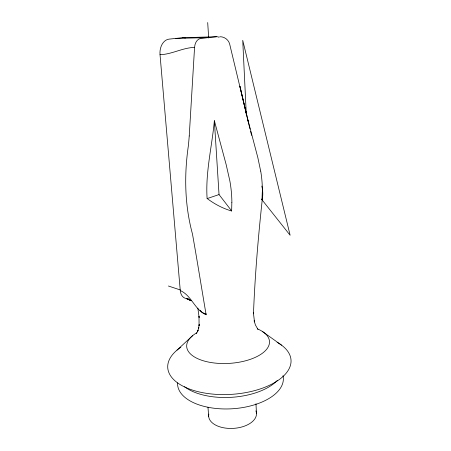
<?xml version="1.0" encoding="UTF-8"?>
<svg xmlns="http://www.w3.org/2000/svg" width="451" height="451" viewBox="0 0 451 451"><rect width="100%" height="100%" fill="white"/><g stroke="black" fill="none" stroke-linecap="round" stroke-linejoin="round"><path stroke-width="0.68" d="M262.307 191.636L261.98 199.77M219.09 37.315A9.804 6.511 89.4 0 0 216.384 36.745L200.746 38.459A10.018 6.81 89 0 0 194.567 47.4L189.234 135.971M262.691 195.661C258.389 234.909 255.012 274.349 253.473 313.789L253.394 312.644L254.488 321.941L254.138 320.768L255.435 325.019L257.983 329.433M231.876 202.476A88.103 56.601 73 0 0 229.88 181.037L226.188 164.711L214.366 120.699C211.998 146.648 205.346 172.4 207.11 198.598L219.034 194.573L231.651 210.921L231.837 202.465M196.399 333.622L198.141 330.357L197.425 331.699L198.863 327.629L198.457 328.892L199.207 324.5L199.077 325.707L198.992 316.343L199.128 317.481L197.854 308.134M177.012 350.134L192.712 335.589M216.384 36.745L182.418 37.715L169.097 39.124A14.269 10.153 87.9 0 0 160.026 54.706L180.259 290.545A12.374 8.389 -71.9 0 0 188.479 298.399M194.567 47.4C182.644 47.682 171.932 54.357 160.026 54.706M175.817 38.414L208.65 37.591M219.75 36.734C224.305 36.537 228.708 39.773 229.711 44.266L247.216 117.288L257.848 157.681L260.667 171.081M168.403 286.007L180.377 289.987M186.821 298.855L191.652 300.789L187.03 298.793L190.683 300.518M180.259 290.545C191.585 295.422 194.725 310 206.135 314.798C201.552 287.868 197.25 260.881 192.464 233.99C184.645 205.07 184.07 174.971 188.417 145.436A1843.829 1003.357 14 0 0 189.234 135.971M262.313 331.412L281.531 345.15M202.24 312.492L200.097 310.254M261.411 199.054L290.128 235.259L242.728 40.314L246.314 114.785M251.376 134.421L251.613 135.334M251.021 133.045L251.258 133.964M250.598 131.399L250.903 132.588M250.001 129.031L247.396 118.28M248.36 122.187L239.898 86.192L246.827 115.845M207.973 407.185L208.666 416.301M214.366 120.699L219.034 194.573M207.697 22.55L208.678 38.008M255.971 403.763L256.467 413.606M231.656 211.006A50.016 31.142 35.4 0 1 207.172 198.525M261.805 186.043A50.754 32.038 35 0 1 262.07 199.821M260.712 171.081A84.444 57.142 73.4 0 1 262.347 191.647M255.875 410.855A23.942 13.575 -3.4 0 1 233.731 428.354A23.942 13.575 -3.4 0 1 208.841 414.074M282.986 375.717A52.964 27.505 -3.5 0 1 232.902 408.73A52.964 27.505 -3.5 0 1 177.593 382.905M277.388 380.351A53.269 26.863 -3.5 0 1 232.186 397.269A53.269 26.863 -3.5 0 1 184.515 386.687M277.1 342.303A61.753 30.544 -3.5 0 1 271.823 384.111A61.753 30.544 -3.5 0 1 187.864 388.412A61.753 30.544 -3.5 0 1 180.857 347.236M257.476 328.892A41.481 19.416 -3.5 0 1 258.006 356.014A41.481 19.416 -3.5 0 1 200.193 359.712A41.481 19.416 -3.5 0 1 196.788 332.77M206.496 314.127A22.037 16.253 -40.5 0 1 202.324 312.391M182.418 37.715A14.026 9.792 88.4 0 1 185.344 38.036"/></g></svg>
